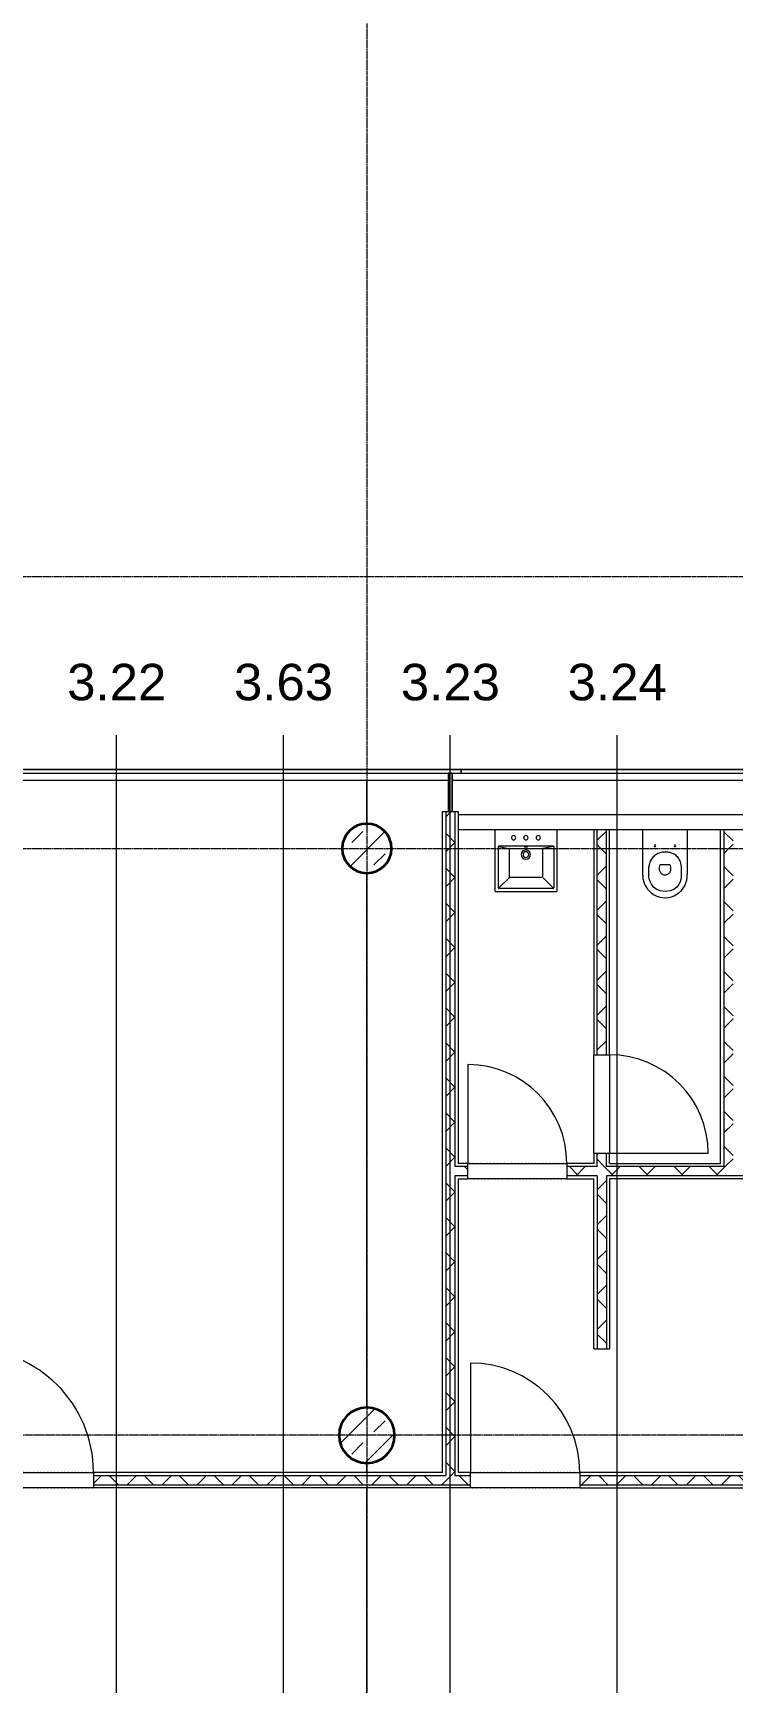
# Model space of a CAD drawing. Header units: millimetres. Extents: x -309577 to 26510, y -302335 to 26695.
# Drawn here: x -252740 to -247076, y -288938 to -275583 of the extents above; entities that cross this region are included whole.
import ezdxf

# ---------------------------------------------------------------- set-up
doc = ezdxf.new("R2010")
doc.units = ezdxf.units.MM
doc.linetypes.add('Rasterlinie', pattern=[22.225, 12.7, -3.175, 3.175, -3.175])
doc.linetypes.add('Über Schnittebene 1', pattern=[1, 0, -1])
for name, color, linetype, lineweight in [('A-DOOR', 1, 'Continuous', 9), ('A-FLOR-OTLN', 6, 'Continuous', 9), ('A-GLAZ', 6, 'Continuous', 9), ('A-WALL', 2, 'Continuous', 9), ('A-WALL-PATT', 2, 'Continuous', 35), ('P-SANR-FIXT', 6, 'Continuous', 9), ('S-COLS', 6, 'Continuous', 9), ('S-GRID', 1, 'Continuous', 9)]:
    doc.layers.add(name, color=color, linetype=linetype, lineweight=lineweight)
pattern_1 = [(45, (0, 0), (-141.42136, 141.42136), []), (135, (0, 0), (-141.42136, -141.42136), [])]

# ---------------------------------------------------------------- blocks, each defined once
blk = doc.blocks.new('STB Stütze - rund - STB d_45-332859-Ebene 2')
at = {"layer": 'S-COLS'}
for start, end in [(0, 180), (180, 360)]:
    blk.add_arc((0, 0), 225, start, end, dxfattribs=at)
blk = doc.blocks.new('STB Stütze - rund - STB d_40-332858-Ebene 2')
at = {"layer": 'S-COLS'}
for start, end in [(0, 180), (180, 360)]:
    blk.add_arc((0, 0), 200, start, end, dxfattribs=at)
blk = doc.blocks.new('Drehflügel 1-flg - Stahlzarge1 - 80 x 2_26-313600-Ebene 2')
at = {"layer": 'A-DOOR'}
blk.add_line((400, -877), (400, -77), dxfattribs=at)
blk.add_arc((400, -77), 800, 180, 270, dxfattribs=at)
blk = doc.blocks.new('Drehflügel 1-flg - Stahlzarge1 - 80 x 2_26-313601-Ebene 2')
at = {"layer": 'A-DOOR'}
blk.add_line((400, 877), (400, 77), dxfattribs=at)
blk.add_arc((400, 77), 800, 90, 180, dxfattribs=at)
blk = doc.blocks.new('Drehflügel 1-flg - Stahlzarge1 - 88_5 x 2_26-313603-Ebene 2')
at = {"layer": 'A-DOOR'}
blk.add_line((442, -962), (442, -77), dxfattribs=at)
blk.add_arc((442, -77), 885, 180, 270, dxfattribs=at)
blk = doc.blocks.new('Systemelement - Verglasung-313608-Ebene 2')
at = {"layer": 'A-GLAZ'}
for p, q in [((-155, 15), (155, 15)), ((-155, 15), (-155, -15)), ((155, 15), (155, -15)), ((155, -15), (-155, -15))]:
    blk.add_line(p, q, dxfattribs=at)
blk = doc.blocks.new('Drehflügel 1-flg - Variabel1 - Drehflügel 1-flg - Variabel-349503-Ebene 2')
at = {"layer": 'A-DOOR'}
blk.add_line((500, -1077), (500, -77), dxfattribs=at)
blk.add_arc((500, -77), 1000, 180, 270, dxfattribs=at)
blk = doc.blocks.new('WC - Kombination _1_ - 550 x 360 mm-313622-Ebene 2')
at = {"layer": 'P-SANR-FIXT'}
for p, q in [((-55, 63), (-55, 422)), ((305, 431), (305, 63))]:
    blk.add_line(p, q, dxfattribs=at)
for centre, radius, start, end in [((125, 432), 180, 359.4799, 183.3895), ((44, 192), 6.33, 0, 180), ((44, 192), 6.33, 180, 360), ((207, 192), 6.33, 0, 180), ((207, 192), 6.33, 180, 360)]:
    blk.add_arc(centre, radius, start, end, dxfattribs=at)
for points, knots in [([(-6, 371), (-6, 389), (-6, 414), (-6, 435), (-6, 455), (4, 562), (125, 562), (245, 562), (256, 448), (256, 435)], [3, 3, 3, 3, 4, 4, 4, 5, 5, 5, 6, 6, 6, 6]), ([(256, 435), (256, 428), (256, 415), (256, 400), (256, 390), (256, 386), (256, 383), (256, 380), (256, 378), (256, 376), (256, 374), (256, 373), (256, 372), (256, 371), (256, 370), (255, 369), (255, 368), (255, 366), (255, 365), (255, 363), (254, 359), (253, 355), (252, 351), (251, 344), (249, 336), (246, 327), (241, 314), (233, 300), (222, 283), (208, 269), (192, 257), (174, 248), (155, 243), (139, 240), (126, 240), (112, 240), (96, 242), (76, 247), (58, 254), (41, 265), (27, 279), (15, 295), (6, 313), (1, 328), (-2, 341), (-4, 351), (-5, 361), (-6, 368), (-6, 371)], [0, 0, 0, 0, 0.065062, 0.130124, 0.146389, 0.162655, 0.170788, 0.17892, 0.187053, 0.195186, 0.199252, 0.203319, 0.207385, 0.209418, 0.211451, 0.215518, 0.219584, 0.223651, 0.227717, 0.23585, 0.243982, 0.260248, 0.276513, 0.292779, 0.32531, 0.357841, 0.390372, 0.455434, 0.520496, 0.585558, 0.65062, 0.715682, 0.780744, 0.845806, 0.878337, 0.910868, 0.97593, 1.040992, 1.106054, 1.171116, 1.236178, 1.30124, 1.366302, 1.431364, 1.463895, 1.496426, 1.528957, 1.561488, 1.561488, 1.561488, 1.561488]), ([(172, 383), (172, 386), (170, 392), (167, 400), (163, 408), (158, 413), (154, 417), (149, 421), (140, 425), (125, 427), (110, 425), (101, 421), (96, 417), (91, 413), (87, 408), (82, 400), (79, 392), (78, 386), (78, 383)], [0, 0, 0, 0, 0.0288677, 0.0577354, 0.0866031, 0.1154708, 0.1299046, 0.1443385, 0.1732062, 0.2309416, 0.2886769, 0.3175446, 0.3319785, 0.3464123, 0.37528, 0.4041477, 0.4330154, 0.4618831, 0.4618831, 0.4618831, 0.4618831]), ([(78, 383), (77, 353), (82, 347), (87, 346), (101, 344), (149, 344), (163, 346), (168, 347), (173, 353), (172, 383)], [0, 0, 0, 0, 1, 1, 1, 2, 2, 2, 3, 3, 3, 3])]:
    blk.add_open_spline(points, degree=3, knots=knots, dxfattribs=at)
blk = doc.blocks.new('Wandwaschbecken _3_ - 500 x 500 mm-313623-Ebene 2')
at = {"layer": 'P-SANR-FIXT'}
for p, q in [((-124, 68), (-124, 558)), ((-119, 563), (369, 563)), ((-94, 538), (344, 538)), ((374, 558), (374, 68)), ((-99, 198), (-99, 533)), ((-94, 533), (-13, 451)), ((-9, 218), (-9, 443)), ((-4, 448), (256, 448)), ((261, 218), (261, 443)), ((344, 533), (262, 450)), ((349, 533), (349, 198)), ((-94, 198), (-14, 214)), ((344, 193), (-94, 193)), ((-1, 213), (-4, 213)), ((249, 213), (-1, 213)), ((344, 198), (265, 213))]:
    blk.add_line(p, q, dxfattribs=at)
for centre, radius, start, end in [((-119, 558), 5, 90, 180), ((-94, 533), 5, 90, 180), ((344, 533), 5, 0, 90), ((369, 558), 5, 0, 90), ((-4, 443), 5, 90, 180), ((256, 443), 5, 0, 90), ((126, 263), 37.5, 0, 180), ((126, 263), 23, 0, 180), ((-94, 198), 5, 180, 270), ((-4, 218), 5, 180, 270), ((26, 127), 17.5, 0, 180), ((126, 263), 37.5, 180, 0), ((126, 263), 23, 180, 0), ((126, 127), 17.5, 0, 180), ((226, 127), 17.5, 0, 180), ((256, 218), 5, 270, 0), ((344, 198), 5, 270, 360), ((-119, 68), 5, 180, 270), ((26, 127), 17.5, 180, 0), ((126, 127), 17.5, 180, 0), ((226, 127), 17.5, 180, 0), ((369, 68), 5, 270, 360)]:
    blk.add_arc(centre, radius, start, end, dxfattribs=at)
for start_param, end_param in [(3.141593, 6.283185), (0, 3.141593)]:
    blk.add_ellipse((126, 199), major_axis=(-12.5, 0), ratio=0.247617, start_param=start_param, end_param=end_param, dxfattribs=at)
blk = doc.blocks.new('Systemelement - Verglasung-387223-Ebene 2')
at = {"layer": 'A-GLAZ'}
for p, q in [((3006.25, 15), (-3006.25, 15)), ((-3006.25, 15), (-3006.25, -15)), ((3006.25, -15), (3006.25, 15)), ((-3006.25, -15), (3006.25, -15))]:
    blk.add_line(p, q, dxfattribs=at)
blk = doc.blocks.new('STB Stütze - rund - STB d_45-V108-Ebene 2')
at = {"layer": 'S-COLS'}
h = blk.add_hatch(dxfattribs=at)
h.set_pattern_fill('FP_114', color=256, style=0, pattern_type=2)
h.set_pattern_definition([(45, (250038.7, 286932.85), (-179.60512, 179.60512), []), (45, (250218.3, 286932.85), (-179.60512, 179.60512), [127, -127])])
h.paths.add_polyline_path([(0, -225), (50, -219), (98, -203), (140, -176), (176, -140), (203, -98), (219, -50), (225, 0), (219, 50), (203, 98), (176, 140), (140, 176), (98, 203), (50, 219), (0, 225), (-50, 219), (-98, 203), (-140, 176), (-176, 140), (-203, 98), (-219, 50), (-225, 0), (-219, -50), (-203, -98), (-176, -140), (-140, -176), (-98, -203), (-50, -219)], flags=0)
at = {"layer": 'S-COLS', "lineweight": 35}
for start, end in [(360, 180), (180, 360)]:
    blk.add_arc((0, 0), 225, start, end, dxfattribs=at)
blk = doc.blocks.new('STB Stütze - rund - STB d_40-V114-Ebene 2')
at = {"layer": 'S-COLS'}
h = blk.add_hatch(dxfattribs=at)
h.set_pattern_fill('FP_120', color=256, style=0, pattern_type=2)
h.set_pattern_definition([(45, (250038.7, 282182.99), (-179.60512, 179.60512), []), (45, (250218.3, 282182.99), (-179.60512, 179.60512), [127, -127])])
h.paths.add_polyline_path([(24, -199), (71, -187), (114, -165), (150, -133), (177, -93), (194, -48), (200, 0), (194, 48), (177, 93), (150, 133), (114, 165), (71, 187), (24, 199), (-24, 199), (-71, 187), (-114, 165), (-150, 133), (-177, 93), (-194, 48), (-200, 0), (-194, -48), (-177, -93), (-150, -133), (-114, -165), (-71, -187), (-24, -199)], flags=0)
at = {"layer": 'S-COLS', "lineweight": 35}
for start, end in [(360, 180), (180, 360)]:
    blk.add_arc((0, 0), 200, start, end, dxfattribs=at)
blk = doc.blocks.new('Drehflügel 1-flg - Stahlzarge1 - 80 x 2_26-V120-Ebene 2')
at = {"layer": 'A-DOOR', "linetype": 'Über Schnittebene 1'}
for p, q in [((400, 48), (-400, 48)), ((-400, -77), (400, -77))]:
    blk.add_line(p, q, dxfattribs=at)
at = {"layer": 'A-DOOR'}
blk.add_line((400, -877), (400, -77), dxfattribs=at)
blk.add_arc((400, -77), 800, 180, 270, dxfattribs=at)
blk = doc.blocks.new('Drehflügel 1-flg - Stahlzarge1 - 80 x 2_26-V121-Ebene 2')
at = {"layer": 'A-DOOR'}
blk.add_line((400, 877), (400, 77), dxfattribs=at)
at = {"layer": 'A-DOOR', "linetype": 'Über Schnittebene 1'}
for p, q in [((-400, 77), (400, 77)), ((400, -48), (-400, -48))]:
    blk.add_line(p, q, dxfattribs=at)
at = {"layer": 'A-DOOR'}
blk.add_arc((400, 77), 800, 90, 180, dxfattribs=at)
blk = doc.blocks.new('Drehflügel 1-flg - Stahlzarge1 - 88_5 x 2_26-V123-Ebene 2')
at = {"layer": 'A-DOOR', "linetype": 'Über Schnittebene 1'}
for p, q in [((442, 48), (-443, 48)), ((-443, -77), (442, -77))]:
    blk.add_line(p, q, dxfattribs=at)
at = {"layer": 'A-DOOR'}
blk.add_line((442, -962), (442, -77), dxfattribs=at)
blk.add_arc((442, -77), 885, 180, 270, dxfattribs=at)
blk = doc.blocks.new('Systemelement - Verglasung-V128-Ebene 2')
at = {"layer": 'A-GLAZ'}
for p, q in [((155, 15), (-155, 15)), ((-155, 15), (-155, -15)), ((155, -15), (155, 15)), ((-155, -15), (155, -15))]:
    blk.add_line(p, q, dxfattribs=at)
blk = doc.blocks.new('Drehflügel 1-flg - Variabel1 - Drehflügel 1-flg - Variabel-V133-Ebene 2')
at = {"layer": 'A-DOOR', "linetype": 'Über Schnittebene 1'}
for p, q in [((500, 48), (-500, 48)), ((-500, -77), (500, -77))]:
    blk.add_line(p, q, dxfattribs=at)
at = {"layer": 'A-DOOR'}
blk.add_line((500, -1077), (500, -77), dxfattribs=at)
blk.add_arc((500, -77), 1000, 180, 270, dxfattribs=at)
blk = doc.blocks.new('WC - Kombination _1_ - 550 x 360 mm-V136-Ebene 2')
at = {"layer": 'P-SANR-FIXT'}
for p, q in [((-55, 63), (-55, 422)), ((305, 431), (305, 63))]:
    blk.add_line(p, q, dxfattribs=at)
for centre, radius, start, end in [((125, 432), 180, 359.4799, 183.3895), ((44, 192), 6.33, 0, 180), ((44, 192), 6.33, 180, 360), ((207, 192), 6.33, 0, 180), ((207, 192), 6.33, 180, 360)]:
    blk.add_arc(centre, radius, start, end, dxfattribs=at)
for points, knots in [([(-6, 371), (-6, 389), (-6, 414), (-6, 435), (-6, 455), (4, 562), (125, 562), (245, 562), (256, 448), (256, 435)], [3, 3, 3, 3, 4, 4, 4, 5, 5, 5, 6, 6, 6, 6]), ([(256, 435), (256, 428), (256, 415), (256, 400), (256, 390), (256, 386), (256, 383), (256, 380), (256, 378), (256, 376), (256, 374), (256, 373), (256, 372), (256, 371), (256, 370), (255, 369), (255, 368), (255, 366), (255, 365), (255, 363), (254, 359), (253, 355), (252, 351), (251, 344), (249, 336), (246, 327), (241, 314), (233, 300), (222, 283), (208, 269), (192, 257), (174, 248), (155, 243), (139, 240), (126, 240), (112, 240), (96, 242), (76, 247), (58, 254), (41, 265), (27, 279), (15, 295), (6, 313), (1, 328), (-2, 341), (-4, 351), (-5, 361), (-6, 368), (-6, 371)], [0, 0, 0, 0, 0.065062, 0.130124, 0.146389, 0.162655, 0.170788, 0.17892, 0.187053, 0.195186, 0.199252, 0.203319, 0.207385, 0.209418, 0.211451, 0.215518, 0.219584, 0.223651, 0.227717, 0.23585, 0.243982, 0.260248, 0.276513, 0.292779, 0.32531, 0.357841, 0.390372, 0.455434, 0.520496, 0.585558, 0.65062, 0.715682, 0.780744, 0.845806, 0.878337, 0.910868, 0.97593, 1.040992, 1.106054, 1.171116, 1.236178, 1.30124, 1.366302, 1.431364, 1.463895, 1.496426, 1.528957, 1.561488, 1.561488, 1.561488, 1.561488]), ([(172, 383), (172, 386), (170, 392), (167, 400), (163, 408), (158, 413), (154, 417), (149, 421), (140, 425), (125, 427), (110, 425), (101, 421), (96, 417), (91, 413), (87, 408), (82, 400), (79, 392), (78, 386), (78, 383)], [0, 0, 0, 0, 0.0288677, 0.0577354, 0.0866031, 0.1154708, 0.1299046, 0.1443385, 0.1732062, 0.2309416, 0.2886769, 0.3175446, 0.3319785, 0.3464123, 0.37528, 0.4041477, 0.4330154, 0.4618831, 0.4618831, 0.4618831, 0.4618831]), ([(78, 383), (77, 353), (82, 347), (87, 346), (101, 344), (149, 344), (163, 346), (168, 347), (173, 353), (172, 383)], [0, 0, 0, 0, 1, 1, 1, 2, 2, 2, 3, 3, 3, 3])]:
    blk.add_open_spline(points, degree=3, knots=knots, dxfattribs=at)
blk = doc.blocks.new('Wandwaschbecken _3_ - 500 x 500 mm-V137-Ebene 2')
at = {"layer": 'P-SANR-FIXT'}
for p, q in [((-124, 68), (-124, 558)), ((-119, 563), (369, 563)), ((-94, 538), (344, 538)), ((374, 558), (374, 68)), ((-99, 198), (-99, 533)), ((-94, 533), (-13, 451)), ((-9, 218), (-9, 443)), ((-4, 448), (256, 448)), ((261, 218), (261, 443)), ((344, 533), (262, 450)), ((349, 533), (349, 198)), ((-94, 198), (-14, 214)), ((344, 193), (-94, 193)), ((-1, 213), (-4, 213)), ((249, 213), (-1, 213)), ((344, 198), (265, 213))]:
    blk.add_line(p, q, dxfattribs=at)
for centre, radius, start, end in [((-119, 558), 5, 90, 180), ((-94, 533), 5, 90, 180), ((344, 533), 5, 0, 90), ((369, 558), 5, 0, 90), ((-4, 443), 5, 90, 180), ((256, 443), 5, 0, 90), ((126, 263), 37.5, 0, 180), ((126, 263), 23, 0, 180), ((-94, 198), 5, 180, 270), ((-4, 218), 5, 180, 270), ((26, 127), 17.5, 0, 180), ((126, 263), 37.5, 180, 0), ((126, 263), 23, 180, 0), ((126, 127), 17.5, 0, 180), ((226, 127), 17.5, 0, 180), ((256, 218), 5, 270, 0), ((344, 198), 5, 270, 360), ((-119, 68), 5, 180, 270), ((26, 127), 17.5, 180, 0), ((126, 127), 17.5, 180, 0), ((226, 127), 17.5, 180, 0), ((369, 68), 5, 270, 360)]:
    blk.add_arc(centre, radius, start, end, dxfattribs=at)
for start_param, end_param in [(3.141593, 6.283185), (0, 3.141593)]:
    blk.add_ellipse((126, 199), major_axis=(-12.5, 0), ratio=0.247617, start_param=start_param, end_param=end_param, dxfattribs=at)
blk = doc.blocks.new('Systemelement - Verglasung-392772-Ebene 2')
at = {"layer": 'A-GLAZ'}
for p, q in [((14262.5, 15), (-14262.5, 15)), ((14262.5, -15), (14262.5, 15)), ((-14262.5, -15), (14262.5, -15))]:
    blk.add_line(p, q, dxfattribs=at)

msp = doc.modelspace()

# ---------------------------------------------------------------- hatches: boundary and pattern name
at = {"layer": 'A-WALL-PATT', "lineweight": 9}
h = msp.add_hatch(dxfattribs=at)
h.set_pattern_fill('FP_59', color=256, style=0, pattern_type=2)
h.set_pattern_definition(pattern_1)
h.paths.add_polyline_path([(-249326, -287258), (-249326, -281883), (-249401, -281883), (-249401, -287258)], flags=0)
h = msp.add_hatch(dxfattribs=at)
h.set_pattern_fill('FP_59', color=256, style=0, pattern_type=2)
h.set_pattern_definition(pattern_1)
h.paths.add_polyline_path([(-248101, -284758), (-248101, -284653), (-248176, -284653), (-248176, -284758)], flags=0)
h.paths.add_polyline_path([(-248176, -283853), (-248101, -283853), (-248101, -282033), (-248176, -282033), (-248176, -282732)], flags=0)
h = msp.add_hatch(dxfattribs=at)
h.set_pattern_fill('FP_59', color=256, style=0, pattern_type=2)
h.set_pattern_definition(pattern_1)
h.paths.add_polyline_path([(-247151, -284758), (-247076, -284758), (-247076, -282033), (-247151, -282033), (-247151, -284733)], flags=0)
h = msp.add_hatch(dxfattribs=at)
h.set_pattern_fill('FP_59', color=256, style=0, pattern_type=2)
h.set_pattern_definition(pattern_1)
h.paths.add_polyline_path([(-245151, -284833), (-244906, -284833), (-244906, -284758), (-245151, -284758)], flags=0)
h.paths.add_polyline_path([(-244106, -284833), (-244026, -284833), (-244026, -284758), (-244106, -284758)], flags=0)
h.paths.add_polyline_path([(-249301, -284833), (-249221, -284833), (-249221, -284758), (-249326, -284758), (-249326, -284833)], flags=0)
h.paths.add_polyline_path([(-248421, -284833), (-245226, -284833), (-245226, -284758), (-248421, -284758)], flags=0)
h = msp.add_hatch(dxfattribs=at)
h.set_pattern_fill('FP_59', color=256, style=0, pattern_type=2)
h.set_pattern_definition(pattern_1)
h.paths.add_polyline_path([(-248101, -286233), (-248101, -284833), (-248176, -284833), (-248176, -286233)], flags=0)
h = msp.add_hatch(dxfattribs=at)
h.set_pattern_fill('FP_59', color=256, style=0, pattern_type=2)
h.set_pattern_definition(pattern_1)
h.paths.add_polyline_path([(-244577, -287333), (-244026, -287333), (-244026, -287258), (-248316, -287258), (-248316, -287333), (-246024, -287333)], flags=0)
h.paths.add_polyline_path([(-283051, -287333), (-282451, -287333), (-282451, -287258), (-283051, -287258)], flags=0)
h.paths.add_polyline_path([(-281451, -287333), (-274826, -287333), (-274826, -287258), (-281451, -287258)], flags=0)
h.paths.add_polyline_path([(-249201, -287333), (-249201, -287258), (-252251, -287258), (-252251, -287333), (-250365, -287333)], flags=0)
h.paths.add_polyline_path([(-273826, -287333), (-269426, -287333), (-269426, -287258), (-273826, -287258)], flags=0)
h.paths.add_polyline_path([(-253576, -287333), (-253251, -287333), (-253251, -287258), (-253576, -287258)], flags=0)
h.paths.add_polyline_path([(-268426, -287333), (-265501, -287333), (-265501, -287258), (-268426, -287258)], flags=0)
h.paths.add_polyline_path([(-254576, -287333), (-254576, -287258), (-258976, -287258), (-258976, -287333), (-254705, -287333)], flags=0)
h.paths.add_polyline_path([(-264501, -287333), (-259976, -287333), (-259976, -287258), (-264501, -287258)], flags=0)

# ---------------------------------------------------------------- linework, layer by layer
at = {"layer": 'A-FLOR-OTLN'}
for p, q in [((-282399, -281543), (-244639, -281543)), ((-249379, -281633), (-253399, -281633)), ((-250039, -281984), (-250039, -281633)), ((-244026, -281633), (-249349, -281633)), ((-250039, -286708), (-250039, -282382)), ((-250039, -287233), (-250039, -287158)), ((-250039, -289108), (-250039, -287358))]:
    msp.add_line(p, q, dxfattribs=at)
at = {"layer": 'A-WALL'}
for p, q in [((-249426, -287233), (-249426, -281883)), ((-249426, -281883), (-249301, -281883)), ((-249401, -281883), (-249401, -287258)), ((-249326, -281883), (-249326, -284758)), ((-249301, -281883), (-249301, -284733)), ((-249301, -281908), (-244026, -281908)), ((-244026, -282033), (-249301, -282033)), ((-248176, -283853), (-248176, -282033)), ((-248101, -283853), (-248101, -282033)), ((-247176, -284733), (-247176, -282033)), ((-247151, -282033), (-247151, -284758)), ((-248201, -284653), (-248201, -283853)), ((-248076, -283853), (-248076, -284653)), ((-248176, -284758), (-248176, -284653)), ((-248101, -284758), (-248101, -284653)), ((-249221, -284758), (-249326, -284758)), ((-249221, -284833), (-249326, -284833)), ((-249326, -284833), (-249326, -287258)), ((-249301, -284858), (-249301, -287233)), ((-249221, -284733), (-248421, -284733)), ((-248421, -284858), (-249221, -284858)), ((-248176, -284758), (-248421, -284758)), ((-248176, -284833), (-248421, -284833)), ((-248201, -286233), (-248201, -284858)), ((-248176, -284833), (-248176, -286233)), ((-247151, -284758), (-248101, -284758)), ((-248101, -284833), (-248101, -286233)), ((-245226, -284833), (-248101, -284833)), ((-248076, -284733), (-247176, -284733)), ((-248076, -284858), (-248076, -286233)), ((-245251, -284858), (-248076, -284858)), ((-248201, -286233), (-248076, -286233)), ((-253251, -287233), (-252251, -287233)), ((-252251, -287258), (-249401, -287258)), ((-249326, -287258), (-249201, -287258)), ((-249201, -287233), (-248316, -287233)), ((-248316, -287258), (-244026, -287258)), ((-248316, -287358), (-259976, -287358)), ((-252251, -287333), (-249201, -287333)), ((-248316, -287333), (-244026, -287333))]:
    msp.add_line(p, q, dxfattribs=at)
at = {"layer": 'A-WALL', "color": 7}
for p, q in [((-248201, -282033), (-248201, -283853)), ((-248076, -283853), (-248076, -282033)), ((-248201, -283853), (-248076, -283853)), ((-248201, -284653), (-248201, -284733)), ((-248076, -284653), (-248201, -284653)), ((-248076, -284733), (-248076, -284653)), ((-249221, -284733), (-249301, -284733)), ((-249301, -284858), (-249221, -284858)), ((-249221, -284858), (-249221, -284733)), ((-248201, -284733), (-248421, -284733)), ((-248421, -284733), (-248421, -284858)), ((-248421, -284858), (-248201, -284858)), ((-249426, -287233), (-252251, -287233)), ((-252251, -287233), (-252251, -287358)), ((-249201, -287233), (-249301, -287233)), ((-249201, -287358), (-249201, -287233)), ((-244026, -287233), (-248316, -287233)), ((-248316, -287233), (-248316, -287358)), ((-248316, -287358), (-244026, -287358))]:
    msp.add_line(p, q, dxfattribs=at)
at = {"layer": 'S-GRID', "linetype": 'Rasterlinie'}
for p, q in [((-250039, -235883), (-250039, -296483)), ((-297439, -279983), (-175468, -279983)), ((-297439, -282183), (-175468, -282183)), ((-175468, -286933), (-297439, -286933))]:
    msp.add_line(p, q, dxfattribs=at)
at = {"layer": 'S-GRID', "lineweight": 18}
for p, q in [((-252064, -295585), (-252064, -281267)), ((-250714, -295585), (-250714, -281267)), ((-249364, -295585), (-249364, -281267)), ((-248014, -295585), (-248014, -281267))]:
    msp.add_line(p, q, dxfattribs=at)

# ---------------------------------------------------------------- block references
at = {"layer": 'A-DOOR'}
for name, p, rotation in [('Drehflügel 1-flg - Stahlzarge1 - 80 x 2_26-V121-Ebene 2', (-248153, -284253), 270), ('Drehflügel 1-flg - Stahlzarge1 - 80 x 2_26-313601-Ebene 2', (-248153, -284253), 270), ('Drehflügel 1-flg - Stahlzarge1 - 80 x 2_26-313600-Ebene 2', (-248821, -284810), 180), ('Drehflügel 1-flg - Stahlzarge1 - 80 x 2_26-V120-Ebene 2', (-248821, -284810), 180), ('Drehflügel 1-flg - Variabel1 - Drehflügel 1-flg - Variabel-349503-Ebene 2', (-252751, -287310), 180), ('Drehflügel 1-flg - Variabel1 - Drehflügel 1-flg - Variabel-V133-Ebene 2', (-252751, -287310), 180), ('Drehflügel 1-flg - Stahlzarge1 - 88_5 x 2_26-313603-Ebene 2', (-248759, -287310), 180), ('Drehflügel 1-flg - Stahlzarge1 - 88_5 x 2_26-V123-Ebene 2', (-248759, -287310), 180)]:
    msp.add_blockref(name, p, dxfattribs=dict(at, rotation=rotation))
at = {"layer": 'A-GLAZ'}
for name, p in [('Systemelement - Verglasung-392772-Ebene 2', (-263539, -281558)), ('Systemelement - Verglasung-387223-Ebene 2', (-246270, -281558))]:
    msp.add_blockref(name, p, dxfattribs=at)
at = {"layer": 'A-GLAZ', "rotation": 90}
for name in ['Systemelement - Verglasung-313608-Ebene 2', 'Systemelement - Verglasung-V128-Ebene 2']:
    msp.add_blockref(name, (-249364, -281728), dxfattribs=at)
at = {"layer": 'P-SANR-FIXT', "rotation": 180}
for name, p in [('Wandwaschbecken _3_ - 500 x 500 mm-313623-Ebene 2', (-248626, -281970)), ('Wandwaschbecken _3_ - 500 x 500 mm-V137-Ebene 2', (-248626, -281970)), ('WC - Kombination _1_ - 550 x 360 mm-313622-Ebene 2', (-247501, -281970)), ('WC - Kombination _1_ - 550 x 360 mm-V136-Ebene 2', (-247501, -281970))]:
    msp.add_blockref(name, p, dxfattribs=at)
at = {"layer": 'S-COLS'}
for name, p in [('STB Stütze - rund - STB d_40-V114-Ebene 2', (-250039, -282183)), ('STB Stütze - rund - STB d_40-332858-Ebene 2', (-250039, -282183)), ('STB Stütze - rund - STB d_45-V108-Ebene 2', (-250039, -286933)), ('STB Stütze - rund - STB d_45-332859-Ebene 2', (-250039, -286933))]:
    msp.add_blockref(name, p, dxfattribs=at)

# ---------------------------------------------------------------- texts
at = {"layer": 'S-GRID', "char_height": 295.06, "width": 957.6, "attachment_point": 2, "line_spacing_factor": 0.938532}
for s, insert in [('\\fArial|b0|i0|c0|p34|;3.22', (-252063, -280689)), ('\\fArial|b0|i0|c0|p34|;3.63', (-250713, -280689)), ('\\fArial|b0|i0|c0|p34|;3.23', (-249363, -280689)), ('\\fArial|b0|i0|c0|p34|;3.24', (-248013, -280689))]:
    msp.add_mtext(s, dxfattribs=dict(at, insert=insert))

doc.saveas('drawing.dxf')
